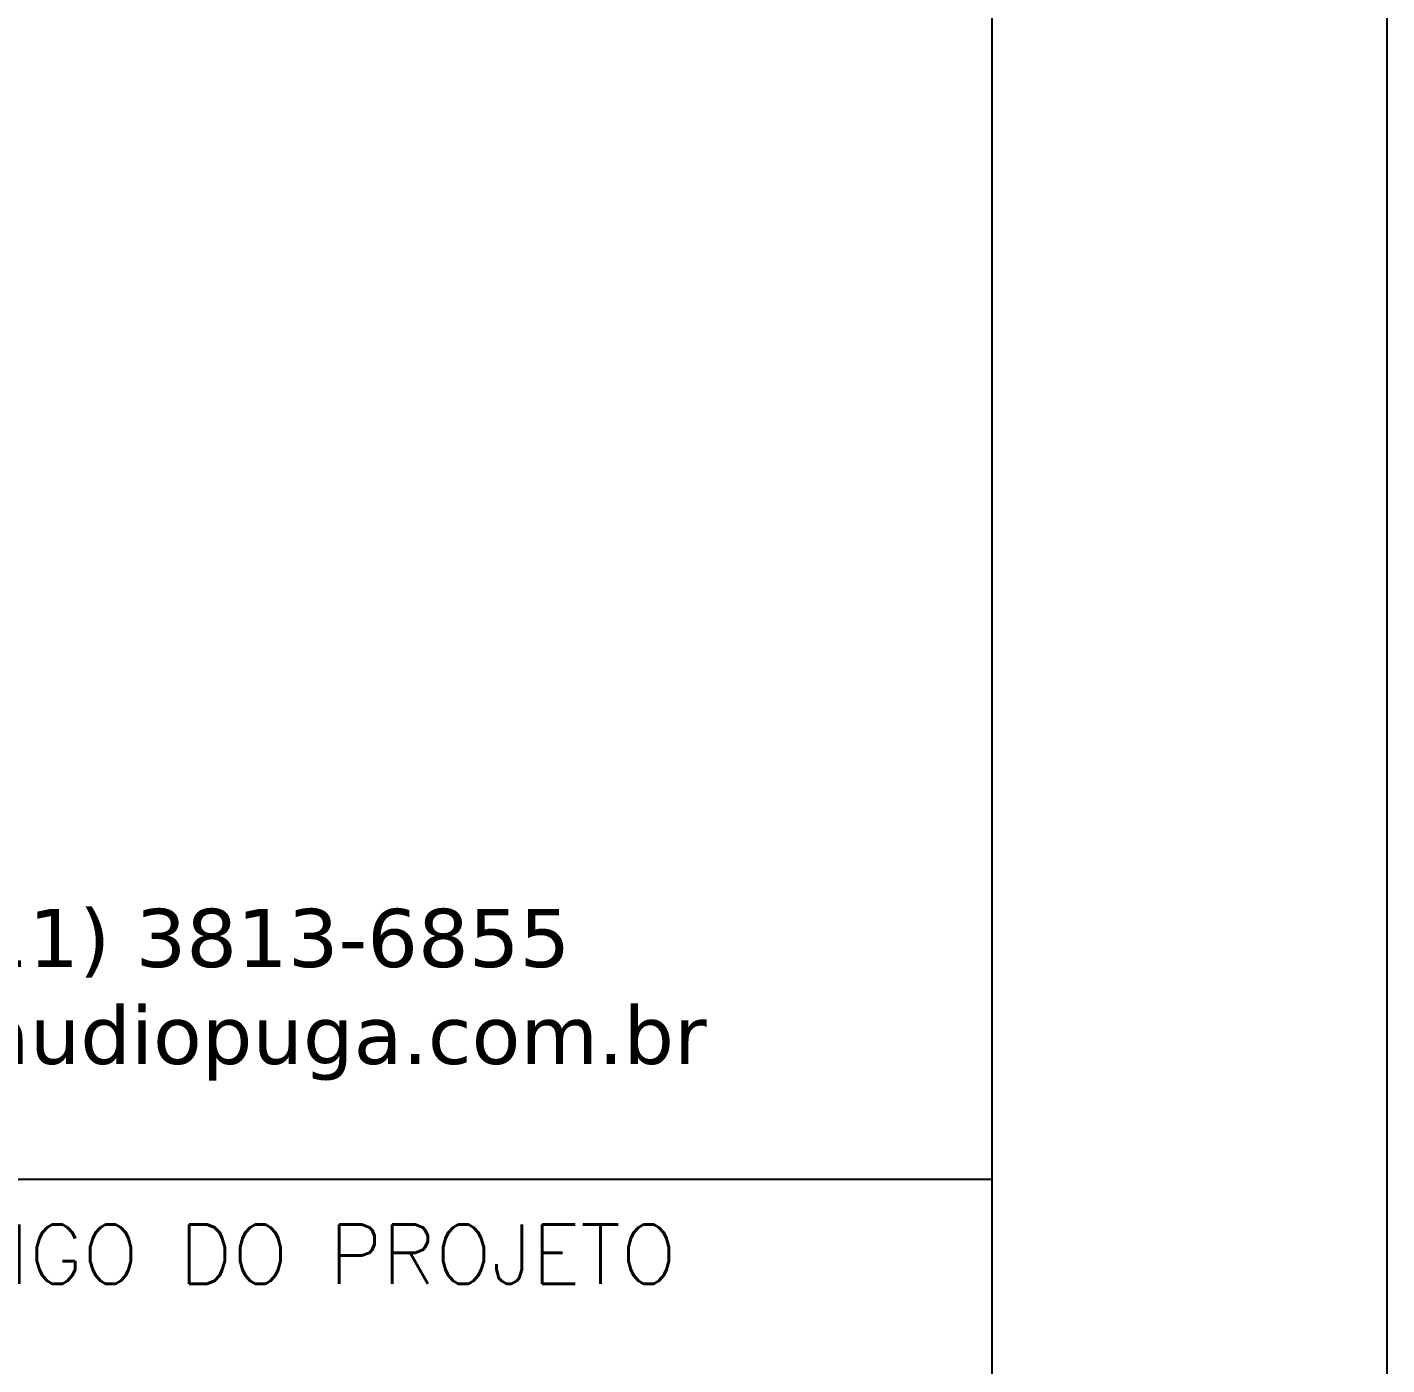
# Model space of a CAD drawing. Header units: millimetres. Extents: x -2290 to 5505, y -2157 to 2343.
# Drawn here: x 5332.6 to 5504.8, y -1601.5 to -1432.1 of the extents above; entities that cross this region are included whole.
import ezdxf

# ---------------------------------------------------------------- set-up
doc = ezdxf.new("R2010")
doc.units = ezdxf.units.MM
doc.header["$LTSCALE"] = 50
for name, color, linetype in [('CARIMBO', 7, 'Continuous'), ('F-LOGO', 7, 'Continuous'), ('F-MARGEM', 1, 'Continuous')]:
    doc.layers.add(name, color=color, linetype=linetype)
doc.styles.add('Graphite Light Narrow', font='')
doc.styles.add('STYLE3', font='simplex.shx')
doc.styles.get('Graphite Light Narrow').set_extended_font_data('Graphite Light Narrow')

# ---------------------------------------------------------------- blocks, each defined once
blk = doc.blocks.new('LOGO_CP')
at = {"layer": 'F-LOGO', "color": 1, "insert": (-131.02, -43.4), "char_height": 6.192, "width": 358.7696, "attachment_point": 1, "style": 'Graphite Light Narrow'}
blk.add_mtext('\\pi33.832;{\\fVerdana|b0|i0|c0|p34;AV.  BRIG. FARIA LIMA, 1853 - 4º ANDAR - SP   F:+55 (11) 3813-6855\\P\\pi29.068;e-mail: engenharia@claudiopuga.com.br  -  site:www.claudiopuga.com.br}', dxfattribs=at)
blk = doc.blocks.new('A0-2L_900')
at = {"layer": 'F-MARGEM', "color": 2}
blk.add_lwpolyline([(155.9, 0), (0, 0), (0, 90), (155.9, 90)], close=True, dxfattribs=at)
at = {"layer": 'F-MARGEM', "color": 7}
blk.add_lwpolyline([(2.5, 89), (154.9, 89), (154.9, 1), (2.5, 1)], close=True, dxfattribs=at)

msp = doc.modelspace()

# ---------------------------------------------------------------- linework, layer by layer
at = {"layer": 'CARIMBO', "color": 6}
msp.add_line((5454.767, -1577.999), (4604.767, -1577.999), dxfattribs=at)

# ---------------------------------------------------------------- block references
at = {"layer": 'F-LOGO', "xscale": 1.188858461142835, "yscale": 1.188858461142835, "zscale": 1.188858461142835}
msp.add_blockref('LOGO_CP', (5167.594, -1492.135), dxfattribs=at)
at = {"layer": 'F-MARGEM', "xscale": 50, "yscale": 50, "zscale": 50}
msp.add_blockref('A0-2L_900', (-2290.233, -2157.396), dxfattribs=at)

# ---------------------------------------------------------------- texts
at = {"layer": 'CARIMBO', "color": 2, "style": 'STYLE3'}
msp.add_text('NÚMERO/CODIGO DO PROJETO', height=7.5, dxfattribs=at).set_placement((5260.858, -1591.196))

doc.saveas('drawing.dxf')
